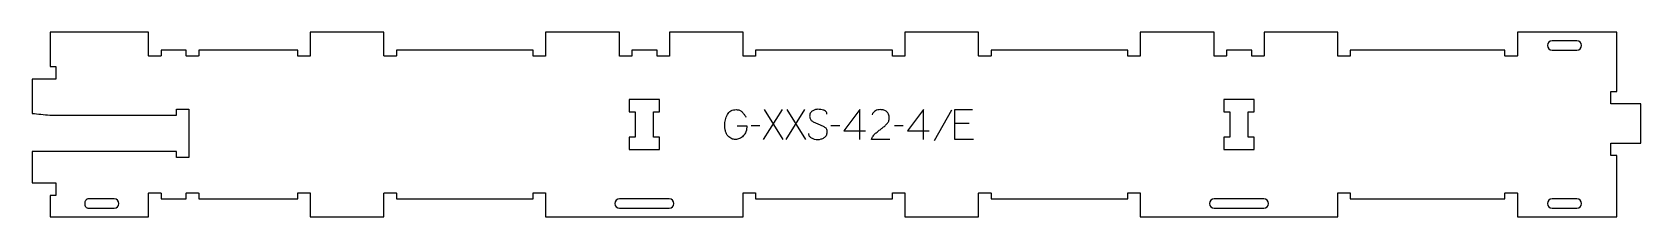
# Model space of a CAD drawing. Extents: x 0 to 1623, y 0 to 186.
import ezdxf

# ---------------------------------------------------------------- set-up
doc = ezdxf.new("R2010")
doc.units = 0
for name, color, linetype in [('1_ANYTOOL_1MMDEEP_LABELS_S', 2, 'CONTINUOUS'), ('3_ANYTOOL_CUTTHROUGH_INSID', 4, 'CONTINUOUS'), ('4_ANYTOOL_CUTTHROUGH_OUTSI', 5, 'CONTINUOUS')]:
    doc.layers.add(name, color=color, linetype=linetype)

msp = doc.modelspace()

# ---------------------------------------------------------------- linework, layer by layer
at = {"layer": '1_ANYTOOL_1MMDEEP_LABELS_S'}
for p, q in [((756.638407, 107.685923), (737.738407, 77.685923)), ((757.881265, 77.685923), (738.938407, 107.685923)), ((779.352693, 107.685923), (760.452693, 77.685923)), ((780.59555, 77.685923), (761.652693, 107.685923)), ((927.466979, 107.214494), (910.281265, 76.443066)), ((734.309836, 91.571637), (725.524122, 91.485923)), ((814.79555, 91.571637), (806.009836, 91.485923)), ((819.081265, 86.343066), (840.852693, 86.343066)), ((878.99555, 91.571637), (870.209836, 91.485923)), ((883.281265, 86.343066), (905.052693, 86.343066)), ((945.552693, 93.757351), (930.89555, 93.757351))]:
    msp.add_line(p, q, dxfattribs=at)
for points in [[(711.424122, 91.485923), (721.19555, 91.443066, -0.031732), (720.92744, 88.435664, -0.048764), (720.18305, 85.518066, -0.050291), (719.073338, 83.207558, -0.060119), (717.488407, 81.200208, -0.036578), (715.756388, 79.713792, -0.050793), (713.797336, 78.55378, -0.051881), (711.844319, 77.886035, -0.053919), (709.79555, 77.643066, -0.055881), (707.760403, 77.85001, -0.055271), (705.82055, 78.500208, -0.05403), (703.894574, 79.659402, -0.038531), (702.209836, 81.157351, -0.067281), (700.662123, 83.268365, -0.049165), (699.638407, 85.689494, -0.047412), (698.965481, 88.893413, -0.028075), (698.781265, 92.171637, -0.03109), (698.948791, 94.863217, -0.031496), (699.450907, 97.512708, -0.031425), (700.30178, 100.140953, -0.02824), (701.459836, 102.650208, -0.064555), (702.988639, 104.801733, -0.078906), (705.054479, 106.426994, -0.076878), (707.67808, 107.401544, -0.050594), (710.481265, 107.685923, -0.039946), (712.140826, 107.553126, -0.052714), (713.743765, 107.118066, -0.053511), (715.126962, 106.402731, -0.05153), (716.331265, 105.414494, -0.040443), (718.371488, 102.991353, -0.04035), (719.99555, 100.271637)], [(801.981265, 103.100208, 0.071867), (801.788151, 104.436815, 0.100684), (801.161622, 105.618066, 0.047558), (800.687068, 106.094516, 0.038563), (800.137068, 106.483244, 0.037928), (799.43988, 106.830712, 0.026634), (798.702693, 107.085923, 0.028461), (795.67936, 107.771905, 0.041577), (792.59555, 108.02878, 0.036938), (791.09319, 107.91764, 0.041531), (789.627693, 107.573423, 0.041583), (788.250316, 106.996214, 0.038125), (786.981265, 106.207351, 0.057611), (785.911112, 105.215447, 0.065808), (785.116979, 103.994851, 0.06469), (784.639483, 102.535297, 0.046778), (784.49555, 101.000208, 0.052235), (784.657906, 99.450366, 0.075448), (785.202693, 98.000208, 0.076671), (786.118785, 96.827156, 0.061023), (787.324122, 95.943066, 0.021951), (790.352976, 94.41572, 0.018213), (793.49555, 93.135923, -0.02405), (796.597035, 91.830461, -0.02981), (799.538407, 90.200208, -0.068439), (800.679709, 89.234278, -0.079282), (801.488407, 87.982351, -0.076308), (801.913407, 86.403669, -0.047772), (801.938407, 84.757351, -0.046243), (801.645173, 83.076392, -0.06359), (800.99555, 81.505566, -0.064671), (800.022726, 80.221377, -0.057073), (798.766979, 79.207351, -0.067522), (795.79867, 77.844441, -0.070793), (792.574122, 77.343066, -0.064027), (789.435107, 77.705581, -0.070447), (786.509836, 78.885923, -0.054374), (785.351419, 79.735556, -0.074742), (784.452693, 80.846637, -0.075199), (783.929686, 82.153015, -0.057737), (783.766979, 83.557351)], [(865.281265, 77.72878), (846.981265, 77.771637, -0.034491), (847.644043, 79.518969, -0.037732), (848.550907, 81.151994, -0.037744), (849.690202, 82.62663, -0.03482), (851.031265, 83.921637, -0.00859), (853.990489, 86.32022, -0.008791), (857.031265, 88.614494, 0.020588), (859.850553, 90.847937, 0.025206), (862.452693, 93.32878, 0.046908), (863.473288, 94.630022, 0.051091), (864.22055, 96.10378, 0.050722), (864.669283, 97.751954, 0.041139), (864.809836, 99.457351, 0.039396), (864.667191, 101.264937, 0.058519), (864.177693, 103.00378, 0.060358), (863.387135, 104.410896, 0.061397), (862.281265, 105.585923, 0.048006), (860.925308, 106.507882, 0.045901), (859.42055, 107.160923, 0.045216), (857.680489, 107.563482, 0.034258), (855.89555, 107.685923, 0.055622), (853.26098, 107.391936, 0.079896), (850.816979, 106.410923, 0.080617), (848.847591, 104.745223, 0.060287), (847.409836, 102.585923)]]:
    msp.add_lwpolyline(points, format="xyb", dxfattribs=at)
for points in [[(835.066979, 77.685923), (835.109836, 107.72878), (819.081265, 86.343066)], [(899.266979, 77.685923), (899.309836, 107.72878), (883.281265, 86.343066)], [(949.838407, 77.685923), (930.89555, 77.685923), (930.89555, 107.685923), (948.724122, 107.685923)]]:
    msp.add_lwpolyline(points, dxfattribs=at)
at = {"layer": '3_ANYTOOL_CUTTHROUGH_INSID'}
for points in [[(1558.605263, 177), (1533.605263, 177, 1), (1533.605263, 167.5), (1558.605263, 167.5, 1)], [(82.75, 8.5, 1), (82.75, 18), (57.009651, 18, 0.12263), (55.35456, 17.587875, 0.106401), (54.040385, 16.480762, 0.09127), (53.253336, 14.956608, 0.148392), (53.253336, 11.543392, 0.09127), (54.040385, 10.019238, 0.106401), (55.35456, 8.912125, 0.12263), (57.009651, 8.5)], [(592.75, 8.5), (642.75, 8.5, 1), (642.75, 18), (592.75, 18, 1)], [(1192.75, 8.5), (1242.75, 8.5, 1), (1242.75, 18), (1192.75, 18, 1)], [(1558.605263, 8.5, 1), (1558.605263, 18), (1533.605263, 18, 1), (1533.605263, 8.5)]]:
    msp.add_lwpolyline(points, format="xyb", close=True, dxfattribs=at)
for points in [[(608.5, 105.544253), (608.5, 80.044253), (602.5, 80.044253), (602.5, 67.544253), (633, 67.544253), (633, 80.044253), (627, 80.044253), (627, 105.544253), (633, 105.544253), (633, 118.044253), (602.5, 118.044253), (602.5, 105.544253)], [(1208.5, 105.544253), (1208.5, 80.044253), (1202.5, 80.044253), (1202.5, 67.544253), (1233, 67.544253), (1233, 80.044253), (1227, 80.044253), (1227, 105.544253), (1233, 105.544253), (1233, 118.044253), (1202.5, 118.044253), (1202.5, 105.544253)]]:
    msp.add_lwpolyline(points, close=True, dxfattribs=at)
at = {"layer": '4_ANYTOOL_CUTTHROUGH_OUTSI'}
msp.add_lwpolyline([(1330, 18), (1367.75, 18), (1486.085504, 18), (1486.085504, 23.75, -0.414214), (1486.335504, 24), (1498.335504, 24, -0.414214), (1498.585504, 23.75), (1498.585504, 0), (1598.864114, 0), (1598.864114, 61.5), (1593.114114, 61.5, -0.414214), (1592.864114, 61.75), (1592.864114, 73.75, -0.414214), (1593.114114, 74), (1623.164114, 74), (1623.164114, 113.5), (1593.114114, 113.5, -0.414214), (1592.864114, 113.75), (1592.864114, 125.75, -0.414214), (1593.114114, 126), (1598.864114, 126), (1598.864114, 185.5), (1498.585503, 185.5), (1498.585503, 161.75, -0.414214), (1498.335503, 161.5), (1486.335503, 161.5, -0.414214), (1486.085503, 161.75), (1486.085503, 167.5), (1367.75, 167.5), (1330, 167.5), (1330, 161.75, -0.414214), (1329.75, 161.5), (1317.75, 161.5, -0.414214), (1317.5, 161.75), (1317.5, 185.5), (1243, 185.5), (1243, 161.75, -0.414214), (1242.75, 161.5), (1230.75, 161.5, -0.414214), (1230.5, 161.75), (1230.5, 167.5), (1205, 167.5), (1205, 161.75, -0.414214), (1204.75, 161.5), (1192.75, 161.5, -0.414214), (1192.5, 161.75), (1192.5, 185.5), (1118, 185.5), (1118, 161.75, -0.414214), (1117.75, 161.5), (1105.75, 161.5, -0.414214), (1105.5, 161.75), (1105.5, 167.5), (967.5, 167.5), (967.5, 161.75, -0.414214), (967.25, 161.5), (955.25, 161.5, -0.414214), (955, 161.75), (955, 185.5), (880.5, 185.5), (880.5, 161.75, -0.414214), (880.25, 161.5), (868.25, 161.5, -0.414214), (868, 161.75), (868, 167.5), (730, 167.5), (730, 161.75, -0.414214), (729.75, 161.5), (717.75, 161.5, -0.414214), (717.5, 161.75), (717.5, 185.5), (643, 185.5), (643, 161.75, -0.414214), (642.75, 161.5), (630.75, 161.5, -0.414214), (630.5, 161.75), (630.5, 167.5), (605, 167.5), (605, 161.75, -0.414214), (604.75, 161.5), (592.75, 161.5, -0.414214), (592.5, 161.75), (592.5, 185.5), (518, 185.5), (518, 161.75, -0.414214), (517.75, 161.5), (505.75, 161.5, -0.414214), (505.5, 161.75), (505.5, 167.5), (367.5, 167.5), (367.5, 161.75, -0.414214), (367.25, 161.5), (355.25, 161.5, -0.414214), (355, 161.75), (355, 185.5), (280.5, 185.5), (280.5, 161.75, -0.414214), (280.25, 161.5), (268.25, 161.5, -0.414214), (268, 161.75), (268, 167.5), (168, 167.5), (168, 161.75, -0.414214), (167.75, 161.5), (155.75, 161.5, -0.414214), (155.5, 161.75), (155.5, 167.5), (130, 167.5), (130, 161.75, -0.414214), (129.75, 161.5), (117.75, 161.5, -0.414214), (117.5, 161.75), (117.5, 185.5), (18, 185.5), (18, 151), (23.75, 151, -0.414214), (24, 150.75), (24, 138.75, -0.414214), (23.75, 138.5), (0, 138.5), (0, 103.974857, 0.000019), (17.7764, 102.087807), (145.499983, 102.088506), (145.499983, 107.838506, -0.414214), (145.749983, 108.088506), (157.749983, 108.088506, -0.414214), (157.999983, 107.838506), (157.999983, 101.838506), (157.999983, 65.838506), (157.999983, 59.838506, -0.414214), (157.749983, 59.588506), (145.749983, 59.588506, -0.414214), (145.499983, 59.838506), (145.499983, 65.588506), (0, 65.588506), (0, 34), (23.75, 34, -0.414214), (24, 33.75), (24, 21.75, -0.414214), (23.75, 21.5), (18, 21.5), (18, 0), (117.5, 0), (117.5, 23.75, -0.414214), (117.75, 24), (129.75, 24, -0.414214), (130, 23.75), (130, 18), (155.5, 18), (155.5, 23.75, -0.414214), (155.75, 24), (167.75, 24, -0.414214), (168, 23.75), (168, 18), (268, 18), (268, 23.75, -0.414214), (268.25, 24), (280.25, 24, -0.414214), (280.5, 23.75), (280.5, 0), (355, 0), (355, 23.75, -0.414214), (355.25, 24), (367.25, 24, -0.414214), (367.5, 23.75), (367.5, 18), (505.5, 18), (505.5, 23.75, -0.414214), (505.75, 24), (517.75, 24, -0.414214), (518, 23.75), (518, 0), (717.5, 0), (717.5, 23.75, -0.414214), (717.75, 24), (729.75, 24, -0.414214), (730, 23.75), (730, 18), (868, 18), (868, 23.75, -0.414214), (868.25, 24), (880.25, 24, -0.414214), (880.5, 23.75), (880.5, 0), (955, 0), (955, 23.75, -0.414214), (955.25, 24), (967.25, 24, -0.414214), (967.5, 23.75), (967.5, 18), (1105.5, 18), (1105.5, 23.75, -0.414214), (1105.75, 24), (1117.75, 24, -0.414214), (1118, 23.75), (1118, 0), (1317.5, 0), (1317.5, 23.75, -0.414214), (1317.75, 24), (1329.75, 24, -0.414214), (1330, 23.75)], format="xyb", close=True, dxfattribs=at)

doc.saveas('drawing.dxf')
